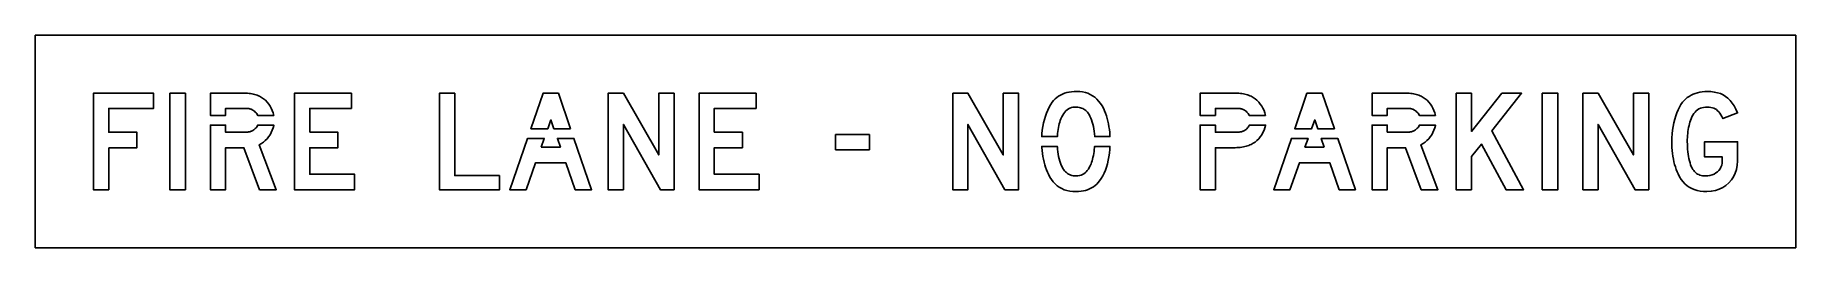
# Model space of a CAD drawing. Extents: x 0 to 91, y 0 to 11.
import ezdxf

# ---------------------------------------------------------------- set-up
doc = ezdxf.new("R2010")
doc.units = 0
doc.layers.add('CUT', color=7, linetype='Continuous')
doc.layers.add('OUTSIDE', color=1, linetype='Continuous')

msp = doc.modelspace()

# ---------------------------------------------------------------- linework, layer by layer
at = {"layer": 'CUT'}
for points in [[(3.8005, 5.1755), (3.8005, 3), (3.011, 3), (3.011, 8), (6.1165, 8), (6.1165, 7.2105), (3.8005, 7.2105), (3.8005, 5.9825), (5.2565, 5.9825), (5.2565, 5.1755)], [(6.9532, 8), (7.7602, 8), (7.7602, 3), (6.9532, 3)], [(11.3369, 7.062), (11.2929, 7.0945), (11.2464, 7.123), (11.2164, 7.1395), (11.1884, 7.1535), (11.1604, 7.166), (11.1319, 7.1765), (11.1024, 7.1855), (11.0709, 7.193), (11.0364, 7.199), (10.9984, 7.2035), (10.9554, 7.2065), (10.9069, 7.209), (10.8519, 7.21), (10.7904, 7.2105), (9.8429, 7.2105), (9.8429, 6.8475), (9.0534, 6.8475), (9.0534, 8), (10.7024, 8), (10.7964, 7.999), (10.8859, 7.997), (10.9704, 7.9925), (11.0514, 7.9865), (11.1284, 7.978), (11.2024, 7.967), (11.2734, 7.9535), (11.3419, 7.9375), (11.4079, 7.9185), (11.4724, 7.8965), (11.5354, 7.871), (11.5974, 7.842), (11.7044, 7.783), (11.8054, 7.712), (11.9004, 7.63), (11.9879, 7.5385), (12.0674, 7.4385), (12.1389, 7.331), (12.2009, 7.2175), (12.2534, 7.099), (12.2954, 6.976), (12.3264, 6.851), (12.3269, 6.8475), (11.5039, 6.8475), (11.5019, 6.852), (11.4764, 6.899), (11.4474, 6.944), (11.4139, 6.9865), (11.3769, 7.026)], [(14.1886, 5.9825), (15.6446, 5.9825), (15.6446, 5.1755), (14.1886, 5.1755), (14.1886, 3.807), (16.5046, 3.807), (16.5046, 3), (13.3991, 3), (13.3991, 8), (16.3466, 8), (16.3466, 7.2105), (14.1886, 7.2105)], [(23.9998, 3.737), (23.9998, 3), (20.8943, 3), (20.8943, 8), (21.6838, 8), (21.6838, 3.737)], [(27.6717, 6.1632), (26.8119, 6.1632), (26.654, 6.614), (26.4907, 6.1632), (25.6191, 6.1632), (26.2505, 8), (27.04, 8)], [(30.4038, 8), (32.2283, 4.807), (32.2283, 8), (33.0178, 8), (33.0178, 3), (32.3158, 3), (30.4038, 6.386), (30.4038, 3), (29.6143, 3), (29.6143, 8)], [(35.1005, 5.9825), (36.5565, 5.9825), (36.5565, 5.1755), (35.1005, 5.1755), (35.1005, 3.807), (37.4165, 3.807), (37.4165, 3), (34.311, 3), (34.311, 8), (37.2585, 8), (37.2585, 7.2105), (35.1005, 7.2105)], [(47.4239, 8), (48.2134, 8), (50.0379, 4.807), (50.0379, 8), (50.8274, 8), (50.8274, 3), (50.1254, 3), (48.2134, 6.386), (48.2134, 3), (47.4239, 3)], [(54.6656, 6.3955), (54.6346, 6.5075), (54.5996, 6.614), (54.5606, 6.714), (54.5181, 6.808), (54.4716, 6.8945), (54.4311, 6.9575), (54.3891, 7.0135), (54.3456, 7.0635), (54.2991, 7.108), (54.2506, 7.1465), (54.1996, 7.18), (54.1456, 7.208), (54.0881, 7.2315), (54.0276, 7.25), (53.9631, 7.2645), (53.8946, 7.2745), (53.8221, 7.2805), (53.7286, 7.2805), (53.6406, 7.272), (53.5581, 7.254), (53.4806, 7.227), (53.4081, 7.1905), (53.3401, 7.1445), (53.2761, 7.0895), (53.2166, 7.0245), (53.1611, 6.95), (53.1091, 6.8655), (53.0606, 6.771), (53.0151, 6.6665), (52.9856, 6.589), (52.9586, 6.5055), (52.9336, 6.4165), (52.9106, 6.323), (52.8906, 6.2255), (52.8726, 6.125), (52.8576, 6.022), (52.8451, 5.917), (52.8351, 5.8105), (52.8312, 5.751), (52.0232, 5.751), (52.0326, 5.8955), (52.0536, 6.0905), (52.0821, 6.28), (52.1186, 6.4635), (52.1621, 6.6405), (52.2126, 6.81), (52.2701, 6.9715), (52.3336, 7.1245), (52.4031, 7.2685), (52.4786, 7.4025), (52.5591, 7.5265), (52.6361, 7.6185), (52.7176, 7.702), (52.8036, 7.777), (52.8951, 7.8435), (52.9921, 7.9015), (53.0941, 7.952), (53.2026, 7.994), (53.3166, 8.028), (53.4376, 8.0545), (53.5646, 8.073), (53.6986, 8.084), (53.8401, 8.0875), (53.9936, 8.082), (54.1401, 8.064), (54.2786, 8.0345), (54.4096, 7.992), (54.5341, 7.9375), (54.6511, 7.8705), (54.7621, 7.7905), (54.8666, 7.698), (54.9651, 7.592), (55.0576, 7.4725), (55.1441, 7.3395), (55.2261, 7.193), (55.2766, 7.0795), (55.3236, 6.9585), (55.3666, 6.831), (55.4056, 6.697), (55.4406, 6.558), (55.4716, 6.4145), (55.4976, 6.2665), (55.5196, 6.1155), (55.5366, 5.962), (55.5491, 5.806), (55.5517, 5.751), (54.7618, 5.751), (54.7611, 5.767), (54.7501, 5.9005), (54.7351, 6.0305), (54.7161, 6.1565), (54.6931, 6.2785)], [(62.5933, 7.062), (62.5533, 7.0945), (62.5103, 7.123), (62.4763, 7.1395), (62.4438, 7.1535), (62.4118, 7.166), (62.3798, 7.1765), (62.3473, 7.1855), (62.3133, 7.193), (62.2768, 7.199), (62.2378, 7.2035), (62.1948, 7.2065), (62.1473, 7.209), (62.0953, 7.21), (62.0368, 7.2105), (61.0018, 7.2105), (61.0018, 6.8475), (60.2123, 6.8475), (60.2123, 8), (61.9318, 8), (62.0298, 7.999), (62.1223, 7.997), (62.2098, 7.9925), (62.2928, 7.9865), (62.3718, 7.978), (62.4468, 7.967), (62.5188, 7.9535), (62.5878, 7.9375), (62.6543, 7.9185), (62.7188, 7.8965), (62.7818, 7.871), (62.8438, 7.842), (62.9513, 7.783), (63.0533, 7.712), (63.1493, 7.63), (63.2388, 7.5385), (63.3208, 7.4385), (63.3943, 7.331), (63.4588, 7.2175), (63.5133, 7.099), (63.5568, 6.976), (63.5893, 6.851), (63.5898, 6.8475), (62.7517, 6.8475), (62.7498, 6.852), (62.7253, 6.899), (62.6973, 6.944), (62.6658, 6.9865), (62.6313, 7.026)], [(66.523, 8), (67.1547, 6.1632), (66.2948, 6.1632), (66.137, 6.614), (65.9737, 6.1632), (65.102, 6.1632), (65.7335, 8)], [(71.3807, 7.062), (71.3367, 7.0945), (71.2902, 7.123), (71.2602, 7.1395), (71.2322, 7.1535), (71.2042, 7.166), (71.1757, 7.1765), (71.1462, 7.1855), (71.1147, 7.193), (71.0802, 7.199), (71.0422, 7.2035), (70.9992, 7.2065), (70.9507, 7.209), (70.8957, 7.21), (70.8342, 7.2105), (69.8867, 7.2105), (69.8867, 6.8475), (69.0972, 6.8475), (69.0972, 8), (70.7462, 8), (70.8402, 7.999), (70.9297, 7.997), (71.0142, 7.9925), (71.0952, 7.9865), (71.1722, 7.978), (71.2462, 7.967), (71.3172, 7.9535), (71.3857, 7.9375), (71.4517, 7.9185), (71.5162, 7.8965), (71.5792, 7.871), (71.6412, 7.842), (71.7482, 7.783), (71.8492, 7.712), (71.9442, 7.63), (72.0317, 7.5385), (72.1112, 7.4385), (72.1827, 7.331), (72.2447, 7.2175), (72.2972, 7.099), (72.3392, 6.976), (72.3702, 6.851), (72.3707, 6.8475), (71.5477, 6.8475), (71.5457, 6.852), (71.5202, 6.899), (71.4912, 6.944), (71.4577, 6.9865), (71.4207, 7.026)], [(73.4429, 8), (74.2324, 8), (74.2324, 6.0175), (75.8114, 8), (76.8289, 8), (75.2849, 6.0525), (76.9339, 3), (76.0219, 3), (74.7589, 5.3685), (74.2324, 4.7195), (74.2324, 3), (73.4429, 3)], [(77.8941, 8), (78.7011, 8), (78.7011, 3), (77.8941, 3)], [(79.9943, 8), (80.7838, 8), (82.6083, 4.807), (82.6083, 8), (83.3978, 8), (83.3978, 3), (82.6958, 3), (80.7838, 6.386), (80.7838, 3), (79.9943, 3)], [(87.542, 3.3595), (87.3925, 3.229), (87.225, 3.119), (87.042, 3.0305), (86.844, 2.966), (86.633, 2.926), (86.4105, 2.9125), (86.228, 2.918), (86.0585, 2.936), (85.901, 2.966), (85.7545, 3.0085), (85.619, 3.0635), (85.4935, 3.1315), (85.3775, 3.213), (85.2705, 3.3075), (85.172, 3.4155), (85.0805, 3.5375), (84.9965, 3.674), (84.919, 3.8245), (84.8685, 3.938), (84.8215, 4.0575), (84.778, 4.1835), (84.739, 4.315), (84.704, 4.4515), (84.6735, 4.592), (84.647, 4.7365), (84.6255, 4.8835), (84.608, 5.0335), (84.596, 5.185), (84.5885, 5.338), (84.5855, 5.491), (84.5905, 5.6925), (84.604, 5.8915), (84.6265, 6.088), (84.657, 6.28), (84.6955, 6.4665), (84.7415, 6.647), (84.794, 6.8195), (84.8535, 6.983), (84.919, 7.137), (84.99, 7.2795), (85.066, 7.4095), (85.147, 7.5265), (85.2245, 7.615), (85.3065, 7.696), (85.394, 7.7695), (85.487, 7.8355), (85.585, 7.894), (85.689, 7.945), (85.798, 7.9885), (85.9125, 8.024), (86.033, 8.052), (86.1585, 8.0715), (86.2905, 8.0835), (86.428, 8.0875), (86.6145, 8.081), (86.7885, 8.0605), (86.9505, 8.026), (87.1015, 7.9765), (87.242, 7.912), (87.373, 7.831), (87.4945, 7.734), (87.608, 7.62), (87.713, 7.488), (87.8115, 7.3385), (87.903, 7.17), (87.989, 6.9825), (87.235, 6.684), (87.182, 6.788), (87.129, 6.8805), (87.074, 6.9625), (87.018, 7.034), (86.959, 7.095), (86.897, 7.147), (86.8315, 7.1895), (86.762, 7.2235), (86.687, 7.249), (86.607, 7.267), (86.521, 7.2775), (86.428, 7.2805), (86.33, 7.277), (86.2375, 7.2655), (86.1505, 7.2465), (86.069, 7.219), (85.9925, 7.183), (85.9215, 7.138), (85.8545, 7.084), (85.7925, 7.021), (85.7345, 6.9475), (85.681, 6.8645), (85.6315, 6.771), (85.5855, 6.6665), (85.556, 6.589), (85.529, 6.5055), (85.504, 6.4165), (85.481, 6.323), (85.461, 6.2255), (85.443, 6.125), (85.428, 6.022), (85.4155, 5.917), (85.4055, 5.8105), (85.3985, 5.704), (85.394, 5.597), (85.3925, 5.491), (85.3945, 5.36), (85.4, 5.229), (85.409, 5.1), (85.4215, 4.9725), (85.437, 4.8485), (85.4565, 4.728), (85.479, 4.612), (85.5045, 4.501), (85.5335, 4.396), (85.5655, 4.2975), (85.6005, 4.206), (85.6385, 4.123), (85.6795, 4.056), (85.723, 3.9955), (85.77, 3.9415), (85.8195, 3.8935), (85.8725, 3.8515), (85.928, 3.816), (85.9865, 3.786), (86.0475, 3.7615), (86.112, 3.743), (86.1795, 3.7295), (86.2495, 3.722), (86.3225, 3.7195), (86.4465, 3.726), (86.564, 3.745), (86.6745, 3.776), (86.776, 3.818), (86.869, 3.871), (86.952, 3.934), (87.0245, 4.007), (87.0855, 4.0885), (87.134, 4.178), (87.17, 4.2755), (87.192, 4.38), (87.2, 4.491), (87.2, 4.702), (86.2875, 4.702), (86.2875, 5.491), (87.989, 5.491), (87.989, 4.491), (87.9755, 4.2685), (87.9355, 4.0575), (87.871, 3.8595), (87.7825, 3.6765), (87.6725, 3.5095)], [(10.7904, 5.9825), (10.8484, 5.983), (10.9009, 5.984), (10.9479, 5.9865), (10.9904, 5.9895), (11.0289, 5.994), (11.0644, 6), (11.0974, 6.0075), (11.1279, 6.016), (11.1579, 6.027), (11.1869, 6.0395), (11.2164, 6.0535), (11.2464, 6.07), (11.2929, 6.0985), (11.3369, 6.131), (11.3769, 6.167), (11.4139, 6.2065), (11.4474, 6.249), (11.4764, 6.294), (11.5019, 6.341), (11.5039, 6.3455), (12.3275, 6.3455), (12.3259, 6.335), (12.2954, 6.2065), (12.2529, 6.082), (12.1999, 5.9615), (12.1369, 5.8465), (12.0639, 5.738), (11.9824, 5.6375), (11.8929, 5.5455), (11.7954, 5.4635), (11.6909, 5.3925), (11.5799, 5.3335), (12.4569, 3), (11.5974, 3), (10.7904, 5.1755), (9.8429, 5.1755), (9.8429, 3), (9.0534, 3), (9.0534, 6.3455), (9.8429, 6.3455), (9.8429, 5.9825)], [(26.1455, 5.2105), (27.1455, 5.2105), (26.9877, 5.6612), (27.8443, 5.6612), (28.7595, 3), (27.9175, 3), (27.426, 4.4035), (25.8645, 4.4035), (25.3735, 3), (24.5315, 3), (25.4465, 5.6612), (26.3089, 5.6612)], [(41.3677, 5.8595), (43.1222, 5.8595), (43.1222, 5.07), (41.3677, 5.07)], [(63.1493, 5.553), (63.0533, 5.4735), (62.9513, 5.406), (62.8438, 5.351), (62.7853, 5.3255), (62.7238, 5.3015), (62.6593, 5.279), (62.5918, 5.2585), (62.5208, 5.24), (62.4468, 5.2235), (62.3698, 5.2095), (62.2888, 5.1975), (62.2048, 5.188), (62.1173, 5.181), (62.0263, 5.177), (61.9318, 5.1755), (61.0018, 5.1755), (61.0018, 3), (60.2123, 3), (60.2123, 6.3455), (61.0018, 6.3455), (61.0018, 5.9825), (62.0368, 5.9825), (62.0953, 5.983), (62.1473, 5.984), (62.1948, 5.9865), (62.2378, 5.9895), (62.2768, 5.994), (62.3133, 6), (62.3473, 6.0075), (62.3798, 6.016), (62.4118, 6.027), (62.4438, 6.0395), (62.4763, 6.0535), (62.5103, 6.07), (62.5533, 6.095), (62.5933, 6.125), (62.6313, 6.16), (62.6658, 6.199), (62.6973, 6.2415), (62.7253, 6.2875), (62.7498, 6.3355), (62.7538, 6.3455), (63.5909, 6.3455), (63.5893, 6.335), (63.5568, 6.207), (63.5133, 6.0825), (63.4588, 5.9625), (63.3943, 5.8485), (63.3208, 5.7415), (63.2388, 5.6425)], [(66.6285, 5.2105), (66.4706, 5.6612), (67.3273, 5.6612), (68.2425, 3), (67.4005, 3), (66.909, 4.4035), (65.3475, 4.4035), (64.8565, 3), (64.0145, 3), (64.9294, 5.6612), (65.7918, 5.6612), (65.6285, 5.2105)], [(69.8867, 5.9825), (70.8342, 5.9825), (70.8922, 5.983), (70.9447, 5.984), (70.9917, 5.9865), (71.0342, 5.9895), (71.0727, 5.994), (71.1082, 6), (71.1412, 6.0075), (71.1717, 6.016), (71.2017, 6.027), (71.2307, 6.0395), (71.2602, 6.0535), (71.2902, 6.07), (71.3367, 6.0985), (71.3807, 6.131), (71.4207, 6.167), (71.4577, 6.2065), (71.4912, 6.249), (71.5202, 6.294), (71.5457, 6.341), (71.5477, 6.3455), (72.3713, 6.3455), (72.3697, 6.335), (72.3392, 6.2065), (72.2967, 6.082), (72.2437, 5.9615), (72.1807, 5.8465), (72.1077, 5.738), (72.0262, 5.6375), (71.9367, 5.5455), (71.8392, 5.4635), (71.7347, 5.3925), (71.6237, 5.3335), (72.5007, 3), (71.6412, 3), (70.8342, 5.1755), (69.8867, 5.1755), (69.8867, 3), (69.0972, 3), (69.0972, 6.3455), (69.8867, 6.3455)], [(55.3121, 4.016), (55.2481, 3.863), (55.1776, 3.7205), (55.0996, 3.5905), (55.0151, 3.4735), (54.9426, 3.3815), (54.8646, 3.298), (54.7816, 3.223), (54.6936, 3.1565), (54.6006, 3.0985), (54.5021, 3.048), (54.3986, 3.006), (54.2901, 2.972), (54.1766, 2.9455), (54.0576, 2.927), (53.9336, 2.916), (53.8046, 2.9125), (53.6346, 2.918), (53.4751, 2.936), (53.3261, 2.9655), (53.1861, 3.008), (53.0556, 3.0625), (52.9341, 3.1295), (52.8211, 3.2095), (52.7156, 3.302), (52.6181, 3.408), (52.5276, 3.5275), (52.4436, 3.6605), (52.3661, 3.807), (52.3151, 3.917), (52.2671, 4.0365), (52.2226, 4.164), (52.1816, 4.298), (52.1446, 4.4385), (52.1116, 4.5835), (52.0836, 4.732), (52.0596, 4.883), (52.0406, 5.0355), (52.0266, 5.1885), (52.0232, 5.249), (52.83, 5.249), (52.8311, 5.2275), (52.8416, 5.097), (52.8566, 4.968), (52.8761, 4.842), (52.8991, 4.7195), (52.9261, 4.601), (52.9576, 4.488), (52.9926, 4.381), (53.0316, 4.281), (53.0741, 4.189), (53.1206, 4.1055), (53.1611, 4.0425), (53.2041, 3.9855), (53.2496, 3.934), (53.2981, 3.888), (53.3491, 3.848), (53.4036, 3.8135), (53.4611, 3.7845), (53.5221, 3.761), (53.5871, 3.7425), (53.6556, 3.7295), (53.7281, 3.722), (53.8046, 3.7195), (53.8941, 3.7235), (53.9776, 3.7355), (54.0561, 3.7565), (54.1296, 3.7855), (54.1986, 3.8235), (54.2631, 3.8705), (54.3236, 3.9265), (54.3806, 3.992), (54.4341, 4.067), (54.4841, 4.152), (54.5316, 4.2465), (54.5766, 4.351), (54.6026, 4.421), (54.6276, 4.5), (54.6511, 4.586), (54.6736, 4.6775), (54.6941, 4.7745), (54.7126, 4.875), (54.7291, 4.978), (54.7431, 5.0825), (54.7546, 5.187), (54.7594, 5.249), (55.5523, 5.249), (55.5431, 5.098), (55.5236, 4.9045), (55.4961, 4.7145), (55.4611, 4.53), (55.4186, 4.351), (55.3691, 4.1795)]]:
    msp.add_lwpolyline(points, close=True, dxfattribs=at)
at = {"layer": 'OUTSIDE'}
msp.add_lwpolyline([(0, 0), (91, 0), (91, 11), (0, 11)], close=True, dxfattribs=at)

doc.saveas('drawing.dxf')
